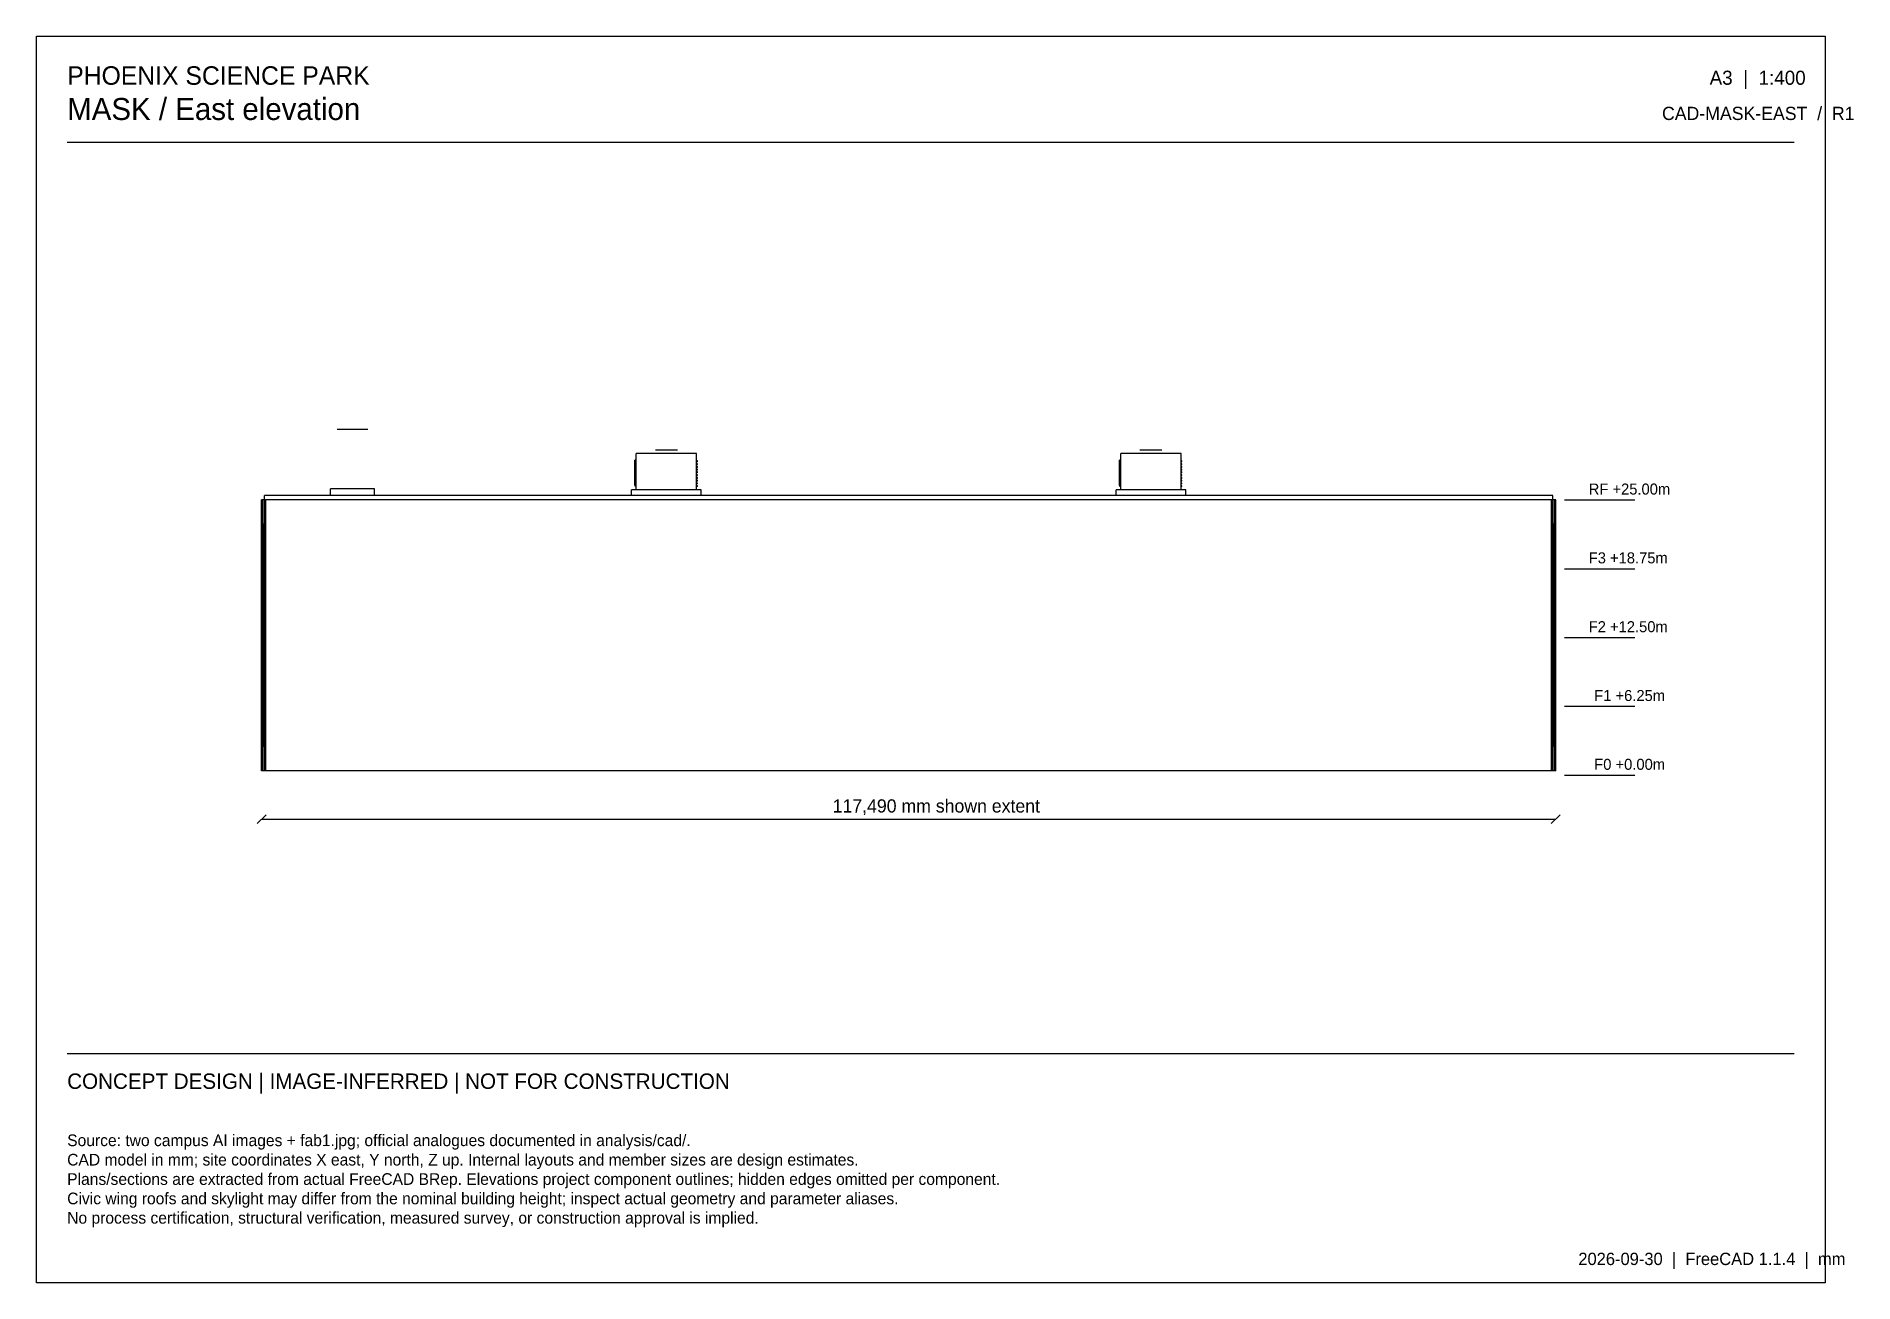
# Model space of a CAD drawing. Header units: millimetres. Extents: x 2800 to 167798, y 2800 to 116000.
import ezdxf

# ---------------------------------------------------------------- set-up
doc = ezdxf.new("R2010")
doc.units = ezdxf.units.MM

msp = doc.modelspace()

# ---------------------------------------------------------------- linework, layer by layer
at = {"layer": 'dimension'}
for p, q in [((22855, 44500), (23655, 45300)), ((23255, 44900), (140745, 44900)), ((140345, 44500), (141145, 45300))]:
    msp.add_line(p, q, dxfattribs=at)
at = {"layer": 'envelope'}
for p, q in [((23345, 73900), (23255, 73900)), ((23255, 49300), (23255, 73900)), ((23345, 49300), (23345, 73900)), ((23650, 73900), (23350, 73900)), ((23350, 49300), (23350, 73900)), ((23500, 49300), (23500, 73900)), ((23650, 49300), (23650, 73900)), ((140650, 73900), (140350, 73900)), ((140350, 49300), (140350, 73900)), ((140500, 49300), (140500, 73900)), ((140650, 49300), (140650, 73900)), ((140745, 73900), (140655, 73900)), ((140655, 49300), (140655, 73900)), ((140745, 49300), (140745, 73900)), ((23345, 49300), (23255, 49300)), ((23650, 49300), (23350, 49300)), ((140500, 49300), (23500, 49300)), ((140650, 49300), (140350, 49300)), ((140745, 49300), (140655, 49300))]:
    msp.add_line(p, q, dxfattribs=at)
at = {"layer": 'equipment'}
for p, q in [((30108.8, 80300), (30100, 80300)), ((30135.1, 80300), (30108.8, 80300)), ((30178.56, 80300), (30135.1, 80300)), ((30238.64, 80300), (30178.56, 80300)), ((30314.59, 80300), (30238.64, 80300)), ((30405.44, 80300), (30314.59, 80300)), ((30510.05, 80300), (30405.44, 80300)), ((30627.11, 80300), (30510.05, 80300)), ((30755.16, 80300), (30627.11, 80300)), ((30892.56, 80300), (30755.16, 80300)), ((31037.61, 80300), (30892.56, 80300)), ((31188.47, 80300), (31037.61, 80300)), ((31343.25, 80300), (31188.47, 80300)), ((31500, 80300), (31343.25, 80300)), ((31656.75, 80300), (31500, 80300)), ((31811.53, 80300), (31656.75, 80300)), ((31962.39, 80300), (31811.53, 80300)), ((32107.44, 80300), (31962.39, 80300)), ((32244.84, 80300), (32107.44, 80300)), ((32372.89, 80300), (32244.84, 80300)), ((32489.95, 80300), (32372.89, 80300)), ((32594.56, 80300), (32489.95, 80300)), ((32685.41, 80300), (32594.56, 80300)), ((32761.36, 80300), (32685.41, 80300)), ((32821.44, 80300), (32761.36, 80300)), ((32864.9, 80300), (32821.44, 80300)), ((32891.2, 80300), (32864.9, 80300)), ((32900, 80300), (32891.2, 80300)), ((62750, 78100), (57250, 78100)), ((57250, 74800), (57250, 78100)), ((59006.29, 78400), (59000, 78400)), ((59025.07, 78400), (59006.29, 78400)), ((59056.12, 78400), (59025.07, 78400)), ((59099.03, 78400), (59056.12, 78400)), ((59153.28, 78400), (59099.03, 78400)), ((59218.17, 78400), (59153.28, 78400)), ((59292.89, 78400), (59218.17, 78400)), ((59376.51, 78400), (59292.89, 78400)), ((59467.97, 78400), (59376.51, 78400)), ((59566.12, 78400), (59467.97, 78400)), ((59669.72, 78400), (59566.12, 78400)), ((59777.48, 78400), (59669.72, 78400)), ((59888.04, 78400), (59777.48, 78400)), ((60000, 78400), (59888.04, 78400)), ((60111.96, 78400), (60000, 78400)), ((60222.52, 78400), (60111.96, 78400)), ((60330.28, 78400), (60222.52, 78400)), ((60433.88, 78400), (60330.28, 78400)), ((60532.03, 78400), (60433.88, 78400)), ((60623.49, 78400), (60532.03, 78400)), ((60707.11, 78400), (60623.49, 78400)), ((60781.83, 78400), (60707.11, 78400)), ((60846.72, 78400), (60781.83, 78400)), ((60900.97, 78400), (60846.72, 78400)), ((60943.88, 78400), (60900.97, 78400)), ((60974.93, 78400), (60943.88, 78400)), ((60993.71, 78400), (60974.93, 78400)), ((61000, 78400), (60993.71, 78400)), ((62750, 74800), (62750, 78100)), ((106750, 78100), (101250, 78100)), ((101250, 74800), (101250, 78100)), ((103006.29, 78400), (103000, 78400)), ((103025.07, 78400), (103006.29, 78400)), ((103056.12, 78400), (103025.07, 78400)), ((103099.03, 78400), (103056.12, 78400)), ((103153.28, 78400), (103099.03, 78400)), ((103218.17, 78400), (103153.28, 78400)), ((103292.89, 78400), (103218.17, 78400)), ((103376.51, 78400), (103292.89, 78400)), ((103467.97, 78400), (103376.51, 78400)), ((103566.12, 78400), (103467.97, 78400)), ((103669.72, 78400), (103566.12, 78400)), ((103777.48, 78400), (103669.72, 78400)), ((103888.04, 78400), (103777.48, 78400)), ((104000, 78400), (103888.04, 78400)), ((104111.96, 78400), (104000, 78400)), ((104222.52, 78400), (104111.96, 78400)), ((104330.28, 78400), (104222.52, 78400)), ((104433.88, 78400), (104330.28, 78400)), ((104532.03, 78400), (104433.88, 78400)), ((104623.49, 78400), (104532.03, 78400)), ((104707.11, 78400), (104623.49, 78400)), ((104781.83, 78400), (104707.11, 78400)), ((104846.72, 78400), (104781.83, 78400)), ((104900.97, 78400), (104846.72, 78400)), ((104943.88, 78400), (104900.97, 78400)), ((104974.93, 78400), (104943.88, 78400)), ((104993.71, 78400), (104974.93, 78400)), ((105000, 78400), (104993.71, 78400)), ((106750, 74800), (106750, 78100)), ((57250, 77500), (57130, 77500)), ((57130, 75200), (57130, 77500)), ((57250, 77430), (57185, 77430)), ((57185, 77350), (57185, 77430)), ((57250, 77350), (57185, 77350)), ((57250, 77180), (57185, 77180)), ((57185, 77100), (57185, 77180)), ((57250, 77100), (57185, 77100)), ((57250, 76930), (57185, 76930)), ((57185, 76850), (57185, 76930)), ((57250, 76850), (57185, 76850)), ((57250, 76680), (57185, 76680)), ((57185, 76600), (57185, 76680)), ((57250, 76600), (57185, 76600)), ((57250, 76430), (57185, 76430)), ((57185, 76350), (57185, 76430)), ((57250, 76350), (57185, 76350)), ((57250, 76180), (57185, 76180)), ((57185, 76100), (57185, 76180)), ((57250, 76100), (57185, 76100)), ((57250, 75930), (57185, 75930)), ((57185, 75850), (57185, 75930)), ((62815, 77430), (62750, 77430)), ((62815, 77350), (62750, 77350)), ((62815, 77180), (62750, 77180)), ((62815, 77100), (62750, 77100)), ((62815, 76930), (62750, 76930)), ((62815, 76850), (62750, 76850)), ((62815, 76680), (62750, 76680)), ((62815, 76600), (62750, 76600)), ((62815, 76430), (62750, 76430)), ((62815, 76350), (62750, 76350)), ((62815, 76180), (62750, 76180)), ((62815, 76100), (62750, 76100)), ((62815, 75930), (62750, 75930)), ((62815, 77350), (62815, 77430)), ((62815, 77100), (62815, 77180)), ((62815, 76850), (62815, 76930)), ((62815, 76600), (62815, 76680)), ((62815, 76350), (62815, 76430)), ((62815, 76100), (62815, 76180)), ((62815, 75850), (62815, 75930)), ((101250, 77500), (101130, 77500)), ((101130, 75200), (101130, 77500)), ((101250, 77430), (101185, 77430)), ((101185, 77350), (101185, 77430)), ((101250, 77350), (101185, 77350)), ((101250, 77180), (101185, 77180)), ((101185, 77100), (101185, 77180)), ((101250, 77100), (101185, 77100)), ((101250, 76930), (101185, 76930)), ((101185, 76850), (101185, 76930)), ((101250, 76850), (101185, 76850)), ((101250, 76680), (101185, 76680)), ((101185, 76600), (101185, 76680)), ((101250, 76600), (101185, 76600)), ((101250, 76430), (101185, 76430)), ((101185, 76350), (101185, 76430)), ((101250, 76350), (101185, 76350)), ((101250, 76180), (101185, 76180)), ((101185, 76100), (101185, 76180)), ((101250, 76100), (101185, 76100)), ((101250, 75930), (101185, 75930)), ((101185, 75850), (101185, 75930)), ((106815, 77430), (106750, 77430)), ((106815, 77350), (106750, 77350)), ((106815, 77180), (106750, 77180)), ((106815, 77100), (106750, 77100)), ((106815, 76930), (106750, 76930)), ((106815, 76850), (106750, 76850)), ((106815, 76680), (106750, 76680)), ((106815, 76600), (106750, 76600)), ((106815, 76430), (106750, 76430)), ((106815, 76350), (106750, 76350)), ((106815, 76180), (106750, 76180)), ((106815, 76100), (106750, 76100)), ((106815, 75930), (106750, 75930)), ((106815, 77350), (106815, 77430)), ((106815, 77100), (106815, 77180)), ((106815, 76850), (106815, 76930)), ((106815, 76600), (106815, 76680)), ((106815, 76350), (106815, 76430)), ((106815, 76100), (106815, 76180)), ((106815, 75850), (106815, 75930)), ((33500, 74900), (29500, 74900)), ((29500, 74300), (29500, 74900)), ((33500, 74300), (29500, 74300)), ((33500, 74300), (33500, 74900)), ((63150, 74800), (56850, 74800)), ((56850, 74300), (56850, 74800)), ((63150, 74300), (56850, 74300)), ((57250, 75200), (57130, 75200)), ((57250, 75850), (57185, 75850)), ((57250, 75680), (57185, 75680)), ((57185, 75600), (57185, 75680)), ((57250, 75600), (57185, 75600)), ((57250, 75430), (57185, 75430)), ((57185, 75350), (57185, 75430)), ((57250, 75350), (57185, 75350)), ((57250, 75180), (57185, 75180)), ((57185, 75100), (57185, 75180)), ((57250, 75100), (57185, 75100)), ((62815, 75850), (62750, 75850)), ((62815, 75680), (62750, 75680)), ((62815, 75600), (62750, 75600)), ((62815, 75430), (62750, 75430)), ((62815, 75350), (62750, 75350)), ((62815, 75180), (62750, 75180)), ((62815, 75100), (62750, 75100)), ((62815, 75600), (62815, 75680)), ((62815, 75350), (62815, 75430)), ((62815, 75100), (62815, 75180)), ((63150, 74300), (63150, 74800)), ((107150, 74800), (100850, 74800)), ((100850, 74300), (100850, 74800)), ((107150, 74300), (100850, 74300)), ((101250, 75200), (101130, 75200)), ((101250, 75850), (101185, 75850)), ((101250, 75680), (101185, 75680)), ((101185, 75600), (101185, 75680)), ((101250, 75600), (101185, 75600)), ((101250, 75430), (101185, 75430)), ((101185, 75350), (101185, 75430)), ((101250, 75350), (101185, 75350)), ((101250, 75180), (101185, 75180)), ((101185, 75100), (101185, 75180)), ((101250, 75100), (101185, 75100)), ((106815, 75850), (106750, 75850)), ((106815, 75680), (106750, 75680)), ((106815, 75600), (106750, 75600)), ((106815, 75430), (106750, 75430)), ((106815, 75350), (106750, 75350)), ((106815, 75180), (106750, 75180)), ((106815, 75100), (106750, 75100)), ((106815, 75600), (106815, 75680)), ((106815, 75350), (106815, 75430)), ((106815, 75100), (106815, 75180)), ((107150, 74300), (107150, 74800))]:
    msp.add_line(p, q, dxfattribs=at)
at = {"layer": 'frame'}
for p, q in [((2800, 116000), (165200, 116000)), ((2800, 2800), (2800, 116000)), ((165200, 116000), (165200, 2800)), ((5600, 106400), (162400, 106400)), ((5600, 23600), (162400, 23600)), ((165200, 2800), (2800, 2800))]:
    msp.add_line(p, q, dxfattribs=at)
at = {"layer": 'glazing'}
for p, q in [((23580, 71700), (23420, 71700)), ((23420, 51500), (23420, 71700)), ((23580, 51500), (23580, 71700)), ((140580, 71700), (140420, 71700)), ((140420, 51500), (140420, 71700)), ((140580, 51500), (140580, 71700)), ((23580, 51500), (23420, 51500)), ((140580, 51500), (140420, 51500))]:
    msp.add_line(p, q, dxfattribs=at)
at = {"layer": 'grid'}
for p, q in [((141545, 73900), (147945, 73900)), ((141545, 67650), (147945, 67650)), ((141545, 61400), (147945, 61400)), ((141545, 55150), (147945, 55150)), ((141545, 48900), (147945, 48900))]:
    msp.add_line(p, q, dxfattribs=at)
at = {"layer": 'roof'}
for p, q in [((140500, 74300), (23500, 74300)), ((23500, 73900), (23500, 74300)), ((140500, 73900), (140500, 74300)), ((140500, 73900), (23500, 73900))]:
    msp.add_line(p, q, dxfattribs=at)

# ---------------------------------------------------------------- texts
at = {"layer": 'annotation'}
for s, height, p in [('PHOENIX SCIENCE PARK', 1680, (5600, 111600)), ('A3  |  1:400', 1280, (154720, 111600)), ('MASK / East elevation', 2000, (5600, 108400)), ('CAD-MASK-EAST  /  R1', 1200, (150400, 108400)), ('RF +25.00m', 1000, (143745, 74380)), ('F3 +18.75m', 1000, (143745, 68130)), ('F2 +12.50m', 1000, (143745, 61880)), ('F1 +6.25m', 1000, (144245, 55630)), ('F0 +0.00m', 1000, (144245, 49380)), ('117,490 mm shown extent', 1200, (75100, 45500)), ('CONCEPT DESIGN | IMAGE-INFERRED | NOT FOR CONSTRUCTION', 1400, (5600, 20400)), ('Source: two campus AI images + fab1.jpg; official analogues documented in analysis/cad/.', 1060, (5600, 15200)), ('CAD model in mm; site coordinates X east, Y north, Z up. Internal layouts and member sizes are design estimates.', 1060, (5600, 13440)), ('Plans/sections are extracted from actual FreeCAD BRep. Elevations project component outlines; hidden edges omitted per component.', 1060, (5600, 11680)), ('Civic wing roofs and skylight may differ from the nominal building height; inspect actual geometry and parameter aliases.', 1060, (5600, 9920)), ('No process certification, structural verification, measured survey, or construction approval is implied.', 1060, (5600, 8160)), ('2026-09-30  |  FreeCAD 1.1.4  |  mm', 1120, (142800, 4400))]:
    msp.add_text(s, height=height, dxfattribs=at).set_placement(p)

doc.saveas('drawing.dxf')
